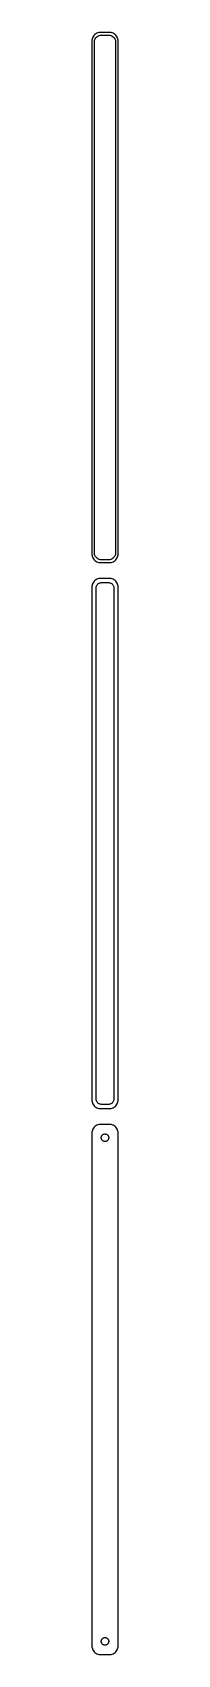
# Model space of a CAD drawing. Header units: metres. Extents: x -8 to 8, y 777 to 1695.
import ezdxf

# ---------------------------------------------------------------- set-up
doc = ezdxf.new("R2010")
doc.units = ezdxf.units.M

msp = doc.modelspace()

# ---------------------------------------------------------------- linework, layer by layer
for p, q in [((-7.46057, 1690.63), (-7.5, 1690)), ((-7.5, 1690), (-7.5, 1400)), ((-7.34291, 1691.24), (-7.46057, 1690.63)), ((-7.14888, 1691.84), (-7.34291, 1691.24)), ((-6.88153, 1692.41), (-7.14888, 1691.84)), ((-6.54507, 1692.94), (-6.88153, 1692.41)), ((-6.14484, 1693.42), (-6.54507, 1692.94)), ((-5.68712, 1693.85), (-6.14484, 1693.42)), ((-6, 1689.5), (-5.96844, 1690)), ((-6, 1400.5), (-6, 1689.5)), ((-5.96844, 1690), (-5.87433, 1690.49)), ((-5.87433, 1690.49), (-5.7191, 1690.97)), ((-5.7191, 1690.97), (-5.50522, 1691.43)), ((-5.17912, 1694.22), (-5.68712, 1693.85)), ((-5.50522, 1691.43), (-5.23605, 1691.85)), ((-5.23605, 1691.85), (-4.91586, 1692.24)), ((-4.62889, 1694.52), (-5.17912, 1694.22)), ((-4.91586, 1692.24), (-4.54968, 1692.58)), ((-4.04507, 1694.76), (-4.62889, 1694.52)), ((-4.54968, 1692.58), (-4.1433, 1692.88)), ((-4.1433, 1692.88), (-3.70311, 1693.12)), ((-3.4369, 1694.91), (-4.04507, 1694.76)), ((-3.70311, 1693.12), (-3.23605, 1693.3)), ((-2.81395, 1694.99), (-3.4369, 1694.91)), ((-3.23605, 1693.3), (-2.74951, 1693.43)), ((2.81395, 1694.99), (-2.81395, 1694.99)), ((-2.74951, 1693.43), (-2.25116, 1693.49)), ((-2.25116, 1693.49), (2.25116, 1693.49)), ((2.25116, 1693.49), (2.74951, 1693.43)), ((2.74951, 1693.43), (3.23605, 1693.3)), ((3.4369, 1694.91), (2.81395, 1694.99)), ((3.23605, 1693.3), (3.70311, 1693.12)), ((4.04507, 1694.76), (3.4369, 1694.91)), ((3.70311, 1693.12), (4.1433, 1692.88)), ((4.62889, 1694.52), (4.04507, 1694.76)), ((4.1433, 1692.88), (4.54968, 1692.58)), ((4.54968, 1692.58), (4.91586, 1692.24)), ((5.17912, 1694.22), (4.62889, 1694.52)), ((4.91586, 1692.24), (5.23605, 1691.85)), ((5.68712, 1693.85), (5.17912, 1694.22)), ((5.23605, 1691.85), (5.50522, 1691.43)), ((5.50522, 1691.43), (5.7191, 1690.97)), ((6.14484, 1693.42), (5.68712, 1693.85)), ((5.7191, 1690.97), (5.87433, 1690.49)), ((5.87433, 1690.49), (5.96844, 1690)), ((5.96844, 1690), (6, 1689.5)), ((6, 1689.5), (6, 1400.5)), ((6.54507, 1692.94), (6.14484, 1693.42)), ((6.88153, 1692.41), (6.54507, 1692.94)), ((7.14888, 1691.84), (6.88153, 1692.41)), ((7.34291, 1691.24), (7.14888, 1691.84)), ((7.46057, 1690.63), (7.34291, 1691.24)), ((7.5, 1690), (7.46057, 1690.63)), ((7.5, 1400), (7.5, 1690)), ((-7.5, 1400), (-7.46057, 1399.37)), ((-7.46057, 1399.37), (-7.34291, 1398.76)), ((-7.34291, 1398.76), (-7.14888, 1398.16)), ((-7.14888, 1398.16), (-6.88153, 1397.59)), ((-6.88153, 1397.59), (-6.54507, 1397.06)), ((-6.54507, 1397.06), (-6.14484, 1396.58)), ((-6.14484, 1396.58), (-5.68712, 1396.15)), ((-5.96844, 1400), (-6, 1400.5)), ((-5.87433, 1399.51), (-5.96844, 1400)), ((-5.7191, 1399.03), (-5.87433, 1399.51)), ((-5.50522, 1398.57), (-5.7191, 1399.03)), ((-5.68712, 1396.15), (-5.17912, 1395.78)), ((-5.23605, 1398.15), (-5.50522, 1398.57)), ((-4.91586, 1397.76), (-5.23605, 1398.15)), ((-5.17912, 1395.78), (-4.62889, 1395.48)), ((-4.54968, 1397.42), (-4.91586, 1397.76)), ((-4.62889, 1395.48), (-4.04507, 1395.24)), ((-4.1433, 1397.12), (-4.54968, 1397.42)), ((-3.70311, 1396.88), (-4.1433, 1397.12)), ((-3.23605, 1396.7), (-3.70311, 1396.88)), ((-2.74951, 1396.57), (-3.23605, 1396.7)), ((-2.25116, 1396.51), (-2.74951, 1396.57)), ((2.25116, 1396.51), (-2.25116, 1396.51)), ((2.74951, 1396.57), (2.25116, 1396.51)), ((3.23605, 1396.7), (2.74951, 1396.57)), ((3.70311, 1396.88), (3.23605, 1396.7)), ((4.1433, 1397.12), (3.70311, 1396.88)), ((4.04507, 1395.24), (4.62889, 1395.48)), ((4.54968, 1397.42), (4.1433, 1397.12)), ((4.91586, 1397.76), (4.54968, 1397.42)), ((4.62889, 1395.48), (5.17912, 1395.78)), ((5.23605, 1398.15), (4.91586, 1397.76)), ((5.17912, 1395.78), (5.68712, 1396.15)), ((5.50522, 1398.57), (5.23605, 1398.15)), ((5.7191, 1399.03), (5.50522, 1398.57)), ((5.68712, 1396.15), (6.14484, 1396.58)), ((5.87433, 1399.51), (5.7191, 1399.03)), ((5.96844, 1400), (5.87433, 1399.51)), ((6, 1400.5), (5.96844, 1400)), ((6.14484, 1396.58), (6.54507, 1397.06)), ((6.54507, 1397.06), (6.88153, 1397.59)), ((6.88153, 1397.59), (7.14888, 1398.16)), ((7.14888, 1398.16), (7.34291, 1398.76)), ((7.34291, 1398.76), (7.46057, 1399.37)), ((7.46057, 1399.37), (7.5, 1400)), ((-4.04507, 1395.24), (-3.4369, 1395.09)), ((-3.4369, 1395.09), (-2.81395, 1395.01)), ((-2.81395, 1395.01), (2.81395, 1395.01)), ((2.81395, 1395.01), (3.4369, 1395.09)), ((3.4369, 1395.09), (4.04507, 1395.24)), ((-7.46057, 1381.63), (-7.5, 1381)), ((-7.5, 1381), (-7.5, 1091)), ((-7.34291, 1382.24), (-7.46057, 1381.63)), ((-7.14888, 1382.84), (-7.34291, 1382.24)), ((-6.88153, 1383.41), (-7.14888, 1382.84)), ((-6.54507, 1383.94), (-6.88153, 1383.41)), ((-6.14484, 1384.42), (-6.54507, 1383.94)), ((-5.68712, 1384.85), (-6.14484, 1384.42)), ((-5.17912, 1385.22), (-5.68712, 1384.85)), ((-4.62889, 1385.52), (-5.17912, 1385.22)), ((-5.11292, 1380.5), (-5.08836, 1380.89)), ((-5.11292, 1091.5), (-5.11292, 1380.5)), ((-5.08836, 1380.89), (-5.01512, 1381.27)), ((-5.01512, 1381.27), (-4.89432, 1381.65)), ((-4.89432, 1381.65), (-4.72786, 1382)), ((-4.72786, 1382), (-4.5184, 1382.33)), ((-4.04507, 1385.76), (-4.62889, 1385.52)), ((-4.5184, 1382.33), (-4.26921, 1382.63)), ((-4.26921, 1382.63), (-3.98424, 1382.9)), ((-3.4369, 1385.91), (-4.04507, 1385.76)), ((-3.98424, 1382.9), (-3.66798, 1383.13)), ((-3.66798, 1383.13), (-3.32541, 1383.32)), ((-2.81395, 1385.99), (-3.4369, 1385.91)), ((-3.32541, 1383.32), (-2.96194, 1383.46)), ((-2.96194, 1383.46), (-2.5833, 1383.56)), ((2.81395, 1385.99), (-2.81395, 1385.99)), ((-2.5833, 1383.56), (-2.19545, 1383.61)), ((-2.19545, 1383.61), (2.19545, 1383.61)), ((2.19545, 1383.61), (2.5833, 1383.56)), ((2.5833, 1383.56), (2.96194, 1383.46)), ((3.4369, 1385.91), (2.81395, 1385.99)), ((2.96194, 1383.46), (3.32541, 1383.32)), ((3.32541, 1383.32), (3.66798, 1383.13)), ((4.04507, 1385.76), (3.4369, 1385.91)), ((3.66798, 1383.13), (3.98424, 1382.9)), ((3.98424, 1382.9), (4.26921, 1382.63)), ((4.62889, 1385.52), (4.04507, 1385.76)), ((4.26921, 1382.63), (4.5184, 1382.33)), ((4.5184, 1382.33), (4.72786, 1382)), ((5.17912, 1385.22), (4.62889, 1385.52)), ((4.72786, 1382), (4.89432, 1381.65)), ((4.89432, 1381.65), (5.01512, 1381.27)), ((5.01512, 1381.27), (5.08836, 1380.89)), ((5.08836, 1380.89), (5.11292, 1380.5)), ((5.11292, 1380.5), (5.11292, 1091.5)), ((5.68712, 1384.85), (5.17912, 1385.22)), ((6.14484, 1384.42), (5.68712, 1384.85)), ((6.54507, 1383.94), (6.14484, 1384.42)), ((6.88153, 1383.41), (6.54507, 1383.94)), ((7.14888, 1382.84), (6.88153, 1383.41)), ((7.34291, 1382.24), (7.14888, 1382.84)), ((7.46057, 1381.63), (7.34291, 1382.24)), ((7.5, 1381), (7.46057, 1381.63)), ((7.5, 1091), (7.5, 1381)), ((-7.5, 1091), (-7.46057, 1090.37)), ((-7.46057, 1090.37), (-7.34291, 1089.76)), ((-7.34291, 1089.76), (-7.14888, 1089.16)), ((-7.14888, 1089.16), (-6.88153, 1088.59)), ((-6.88153, 1088.59), (-6.54507, 1088.06)), ((-6.54507, 1088.06), (-6.14484, 1087.58)), ((-6.14484, 1087.58), (-5.68712, 1087.15)), ((-5.68712, 1087.15), (-5.17912, 1086.78)), ((-5.17912, 1086.78), (-4.62889, 1086.48)), ((-5.08836, 1091.11), (-5.11292, 1091.5)), ((-5.01512, 1090.73), (-5.08836, 1091.11)), ((-4.89432, 1090.35), (-5.01512, 1090.73)), ((-4.72786, 1090), (-4.89432, 1090.35)), ((-4.5184, 1089.67), (-4.72786, 1090)), ((-4.62889, 1086.48), (-4.04507, 1086.24)), ((-4.26921, 1089.37), (-4.5184, 1089.67)), ((-3.98424, 1089.1), (-4.26921, 1089.37)), ((-4.04507, 1086.24), (-3.4369, 1086.09)), ((-3.66798, 1088.87), (-3.98424, 1089.1)), ((-3.32541, 1088.68), (-3.66798, 1088.87)), ((-3.4369, 1086.09), (-2.81395, 1086.01)), ((-2.96194, 1088.54), (-3.32541, 1088.68)), ((-2.5833, 1088.44), (-2.96194, 1088.54)), ((-2.81395, 1086.01), (2.81395, 1086.01)), ((-2.19545, 1088.39), (-2.5833, 1088.44)), ((2.19545, 1088.39), (-2.19545, 1088.39)), ((2.5833, 1088.44), (2.19545, 1088.39)), ((2.96194, 1088.54), (2.5833, 1088.44)), ((2.81395, 1086.01), (3.4369, 1086.09)), ((3.32541, 1088.68), (2.96194, 1088.54)), ((3.66798, 1088.87), (3.32541, 1088.68)), ((3.4369, 1086.09), (4.04507, 1086.24)), ((3.98424, 1089.1), (3.66798, 1088.87)), ((4.26921, 1089.37), (3.98424, 1089.1)), ((4.04507, 1086.24), (4.62889, 1086.48)), ((4.5184, 1089.67), (4.26921, 1089.37)), ((4.72786, 1090), (4.5184, 1089.67)), ((4.62889, 1086.48), (5.17912, 1086.78)), ((4.89432, 1090.35), (4.72786, 1090)), ((5.01512, 1090.73), (4.89432, 1090.35)), ((5.08836, 1091.11), (5.01512, 1090.73)), ((5.11292, 1091.5), (5.08836, 1091.11)), ((5.17912, 1086.78), (5.68712, 1087.15)), ((5.68712, 1087.15), (6.14484, 1087.58)), ((6.14484, 1087.58), (6.54507, 1088.06)), ((6.54507, 1088.06), (6.88153, 1088.59)), ((6.88153, 1088.59), (7.14888, 1089.16)), ((7.14888, 1089.16), (7.34291, 1089.76)), ((7.34291, 1089.76), (7.46057, 1090.37)), ((7.46057, 1090.37), (7.5, 1091)), ((-6.88153, 1074.41), (-7.14888, 1073.84)), ((-6.54507, 1074.94), (-6.88153, 1074.41)), ((-6.14484, 1075.42), (-6.54507, 1074.94)), ((-5.68712, 1075.85), (-6.14484, 1075.42)), ((-5.17912, 1076.22), (-5.68712, 1075.85)), ((-4.62889, 1076.52), (-5.17912, 1076.22)), ((-4.04507, 1076.76), (-4.62889, 1076.52)), ((-3.4369, 1076.91), (-4.04507, 1076.76)), ((-2.81395, 1076.99), (-3.4369, 1076.91)), ((2.81395, 1076.99), (-2.81395, 1076.99)), ((3.4369, 1076.91), (2.81395, 1076.99)), ((4.04507, 1076.76), (3.4369, 1076.91)), ((4.62889, 1076.52), (4.04507, 1076.76)), ((5.17912, 1076.22), (4.62889, 1076.52)), ((5.68712, 1075.85), (5.17912, 1076.22)), ((6.14484, 1075.42), (5.68712, 1075.85)), ((6.54507, 1074.94), (6.14484, 1075.42)), ((6.88153, 1074.41), (6.54507, 1074.94)), ((7.14888, 1073.84), (6.88153, 1074.41)), ((-7.46057, 1072.63), (-7.5, 1072)), ((-7.5, 1072), (-7.5, 782)), ((-7.34291, 1073.24), (-7.46057, 1072.63)), ((-7.14888, 1073.84), (-7.34291, 1073.24)), ((-2.13528, 1069.5), (-2.11845, 1069.77)), ((-2.11845, 1069.23), (-2.13528, 1069.5)), ((-2.11845, 1069.77), (-2.06821, 1070.03)), ((-2.06821, 1068.97), (-2.11845, 1069.23)), ((-2.06821, 1070.03), (-1.98534, 1070.29)), ((-1.98534, 1068.71), (-2.06821, 1068.97)), ((-1.98534, 1070.29), (-1.87117, 1070.53)), ((-1.87117, 1068.47), (-1.98534, 1068.71)), ((-1.87117, 1070.53), (-1.72748, 1070.76)), ((-1.72748, 1068.24), (-1.87117, 1068.47)), ((-1.72748, 1070.76), (-1.55655, 1070.96)), ((-1.55655, 1068.04), (-1.72748, 1068.24)), ((-1.55655, 1070.96), (-1.36108, 1071.15)), ((-1.36108, 1067.85), (-1.55655, 1068.04)), ((-1.36108, 1071.15), (-1.14413, 1071.3)), ((-1.14413, 1067.7), (-1.36108, 1067.85)), ((-1.14413, 1071.3), (-0.909149, 1071.43)), ((-0.909149, 1067.57), (-1.14413, 1067.7)), ((-0.909149, 1071.43), (-0.659836, 1071.53)), ((-0.659836, 1067.47), (-0.909149, 1067.57)), ((-0.659836, 1071.53), (-0.400101, 1071.6)), ((-0.400101, 1067.4), (-0.659836, 1067.47)), ((-0.400101, 1071.6), (-0.134064, 1071.63)), ((-0.134064, 1067.37), (-0.400101, 1067.4)), ((-0.134064, 1071.63), (0.134064, 1071.63)), ((0.134064, 1067.37), (-0.134064, 1067.37)), ((0.134064, 1071.63), (0.400101, 1071.6)), ((0.400101, 1067.4), (0.134064, 1067.37)), ((0.400101, 1071.6), (0.659836, 1071.53)), ((0.659836, 1067.47), (0.400101, 1067.4)), ((0.659836, 1071.53), (0.909149, 1071.43)), ((0.909149, 1067.57), (0.659836, 1067.47)), ((0.909149, 1071.43), (1.14413, 1071.3)), ((1.14413, 1067.7), (0.909149, 1067.57)), ((1.14413, 1071.3), (1.36108, 1071.15)), ((1.36108, 1067.85), (1.14413, 1067.7)), ((1.36108, 1071.15), (1.55655, 1070.96)), ((1.55655, 1068.04), (1.36108, 1067.85)), ((1.55655, 1070.96), (1.72748, 1070.76)), ((1.72748, 1068.24), (1.55655, 1068.04)), ((1.72748, 1070.76), (1.87117, 1070.53)), ((1.87117, 1068.47), (1.72748, 1068.24)), ((1.87117, 1070.53), (1.98534, 1070.29)), ((1.98534, 1068.71), (1.87117, 1068.47)), ((1.98534, 1070.29), (2.06821, 1070.03)), ((2.06821, 1068.97), (1.98534, 1068.71)), ((2.06821, 1070.03), (2.11845, 1069.77)), ((2.11845, 1069.23), (2.06821, 1068.97)), ((2.11845, 1069.77), (2.13528, 1069.5)), ((2.13528, 1069.5), (2.11845, 1069.23)), ((7.34291, 1073.24), (7.14888, 1073.84)), ((7.46057, 1072.63), (7.34291, 1073.24)), ((7.5, 1072), (7.46057, 1072.63)), ((7.5, 782), (7.5, 1072)), ((-7.5, 782), (-7.46057, 781.373)), ((-7.46057, 781.373), (-7.34291, 780.757)), ((-7.34291, 780.757), (-7.14888, 780.159)), ((-2.13528, 784.5), (-2.11845, 784.768)), ((-2.11845, 784.232), (-2.13528, 784.5)), ((-2.11845, 784.768), (-2.06821, 785.031)), ((-2.06821, 783.969), (-2.11845, 784.232)), ((-2.06821, 785.031), (-1.98534, 785.286)), ((-1.98534, 783.714), (-2.06821, 783.969)), ((-1.98534, 785.286), (-1.87117, 785.529)), ((-1.87117, 783.471), (-1.98534, 783.714)), ((-1.87117, 785.529), (-1.72748, 785.755)), ((-1.72748, 783.245), (-1.87117, 783.471)), ((-1.72748, 785.755), (-1.55655, 785.962)), ((-1.55655, 783.038), (-1.72748, 783.245)), ((-1.55655, 785.962), (-1.36108, 786.145)), ((-1.36108, 782.855), (-1.55655, 783.038)), ((-1.36108, 786.145), (-1.14413, 786.303)), ((-1.14413, 782.697), (-1.36108, 782.855)), ((-1.14413, 786.303), (-0.909149, 786.432)), ((-0.909149, 782.568), (-1.14413, 782.697)), ((-0.909149, 786.432), (-0.659836, 786.531)), ((-0.659836, 782.469), (-0.909149, 782.568)), ((-0.659836, 786.531), (-0.400101, 786.597)), ((-0.400101, 782.403), (-0.659836, 782.469)), ((-0.400101, 786.597), (-0.134064, 786.631)), ((-0.134064, 782.369), (-0.400101, 782.403)), ((-0.134064, 786.631), (0.134064, 786.631)), ((0.134064, 782.369), (-0.134064, 782.369)), ((0.134064, 786.631), (0.400101, 786.597)), ((0.400101, 782.403), (0.134064, 782.369)), ((0.400101, 786.597), (0.659836, 786.531)), ((0.659836, 782.469), (0.400101, 782.403)), ((0.659836, 786.531), (0.909149, 786.432)), ((0.909149, 782.568), (0.659836, 782.469)), ((0.909149, 786.432), (1.14413, 786.303)), ((1.14413, 782.697), (0.909149, 782.568)), ((1.14413, 786.303), (1.36108, 786.145)), ((1.36108, 782.855), (1.14413, 782.697)), ((1.36108, 786.145), (1.55655, 785.962)), ((1.55655, 783.038), (1.36108, 782.855)), ((1.55655, 785.962), (1.72748, 785.755)), ((1.72748, 783.245), (1.55655, 783.038)), ((1.72748, 785.755), (1.87117, 785.529)), ((1.87117, 783.471), (1.72748, 783.245)), ((1.87117, 785.529), (1.98534, 785.286)), ((1.98534, 783.714), (1.87117, 783.471)), ((1.98534, 785.286), (2.06821, 785.031)), ((2.06821, 783.969), (1.98534, 783.714)), ((2.06821, 785.031), (2.11845, 784.768)), ((2.11845, 784.232), (2.06821, 783.969)), ((2.11845, 784.768), (2.13528, 784.5)), ((2.13528, 784.5), (2.11845, 784.232)), ((7.14888, 780.159), (7.34291, 780.757)), ((7.34291, 780.757), (7.46057, 781.373)), ((7.46057, 781.373), (7.5, 782)), ((-7.14888, 780.159), (-6.88153, 779.591)), ((-6.88153, 779.591), (-6.54507, 779.061)), ((-6.54507, 779.061), (-6.14484, 778.577)), ((-6.14484, 778.577), (-5.68712, 778.147)), ((-5.68712, 778.147), (-5.17912, 777.778)), ((-5.17912, 777.778), (-4.62889, 777.476)), ((-4.62889, 777.476), (-4.04507, 777.245)), ((-4.04507, 777.245), (-3.4369, 777.089)), ((-3.4369, 777.089), (-2.81395, 777.01)), ((-2.81395, 777.01), (2.81395, 777.01)), ((2.81395, 777.01), (3.4369, 777.089)), ((3.4369, 777.089), (4.04507, 777.245)), ((4.04507, 777.245), (4.62889, 777.476)), ((4.62889, 777.476), (5.17912, 777.778)), ((5.17912, 777.778), (5.68712, 778.147)), ((5.68712, 778.147), (6.14484, 778.577)), ((6.14484, 778.577), (6.54507, 779.061)), ((6.54507, 779.061), (6.88153, 779.591)), ((6.88153, 779.591), (7.14888, 780.159))]:
    msp.add_line(p, q)

doc.saveas('drawing.dxf')
